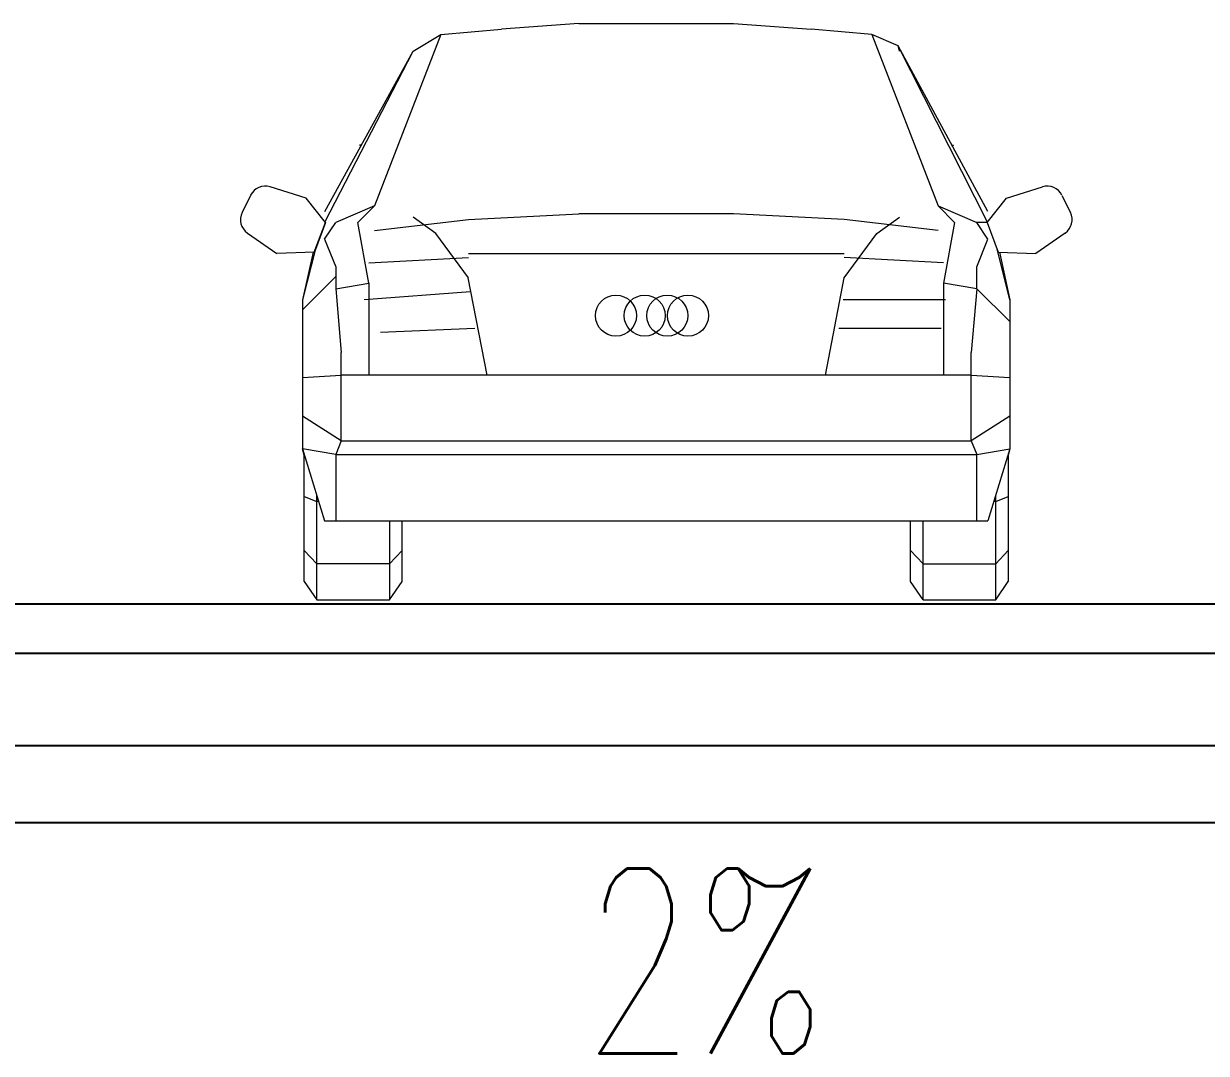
# Model space of a CAD drawing. Extents: x -1568 to -728, y -1287 to -990.
# Drawn here: x -1326.32 to -1307.12, y -1221.55 to -1204.83 of the extents above; entities that cross this region are included whole.
import ezdxf

# ---------------------------------------------------------------- set-up
doc = ezdxf.new("R2010")
doc.units = 0
doc.header["$LTSCALE"] = 5
doc.layers.get('0').update_dxf_attribs({"linetype": 'CONTINUOUS'})
doc.layers.add('文字', color=7, linetype='CONTINUOUS')
doc.layers.add('车人', color=7, linetype='CONTINUOUS', lineweight=9)
doc.styles.get("Standard").update_dxf_attribs({"font": 'simplex1.shx', "width": 0.7, "bigfont": 'hztxt.shx'})

# ---------------------------------------------------------------- blocks, each defined once
blk = doc.blocks.new('car')
at = {"layer": '车人', "color": 143}
for p, q in [((-0.8747, 2.2935), (-0.6279, 2.3156)), ((-0.314, 2.3381), (-0.6279, 2.3156)), ((-0.314, 2.3381), (0.314, 2.3381)), ((0.314, 2.3381), (0.6279, 2.3156)), ((0.8741, 2.2935), (0.6279, 2.3156)), ((-0.8741, 2.2935), (-1.1435, 1.5984)), ((-0.9865, 2.2258), (-0.8747, 2.2935)), ((0.9818, 2.2484), (0.8741, 2.2935)), ((0.8741, 2.2935), (1.1435, 1.5984)), ((-1.3451, 1.5758), (-0.9865, 2.2258)), ((-1.3445, 1.533), (-0.9865, 2.2258)), ((0.9865, 2.2258), (0.9818, 2.2484)), ((1.3445, 1.533), (0.9818, 2.2484)), ((1.3451, 1.5758), (0.9818, 2.2484)), ((-1.2014, 1.8483), (-1.2042, 1.8428)), ((1.2014, 1.8483), (1.2042, 1.8428)), ((-1.6462, 1.6413), (-1.6805, 1.5722)), ((-1.4206, 1.6299), (-1.5667, 1.6754)), ((1.4206, 1.6299), (1.5667, 1.6754)), ((1.6462, 1.6413), (1.6805, 1.5722)), ((-1.3427, 1.5312), (-1.4206, 1.6299)), ((-1.1435, 1.5984), (-1.3005, 1.5312)), ((-1.2107, 1.5312), (-1.1435, 1.5984)), ((1.2107, 1.5312), (1.1435, 1.5984)), ((1.1435, 1.5984), (1.3005, 1.5312)), ((1.3427, 1.5312), (1.4206, 1.6299)), ((-1.1435, 1.499), (-0.7623, 1.5436)), ((-0.8943, 1.486), (-0.9865, 1.5532)), ((-0.7623, 1.5436), (-0.314, 1.5662)), ((0.314, 1.5662), (-0.314, 1.5662)), ((0.7623, 1.5436), (0.314, 1.5662)), ((1.1435, 1.499), (0.7623, 1.5436)), ((0.8943, 1.486), (0.9865, 1.5532)), ((-1.6585, 1.4878), (-1.5395, 1.4057)), ((-1.3879, 1.4111), (-1.3427, 1.5312)), ((-1.3427, 1.5312), (-1.3873, 1.4111)), ((-1.3457, 1.4634), (-1.3005, 1.5312)), ((-1.1661, 1.2844), (-1.2107, 1.5312)), ((1.2107, 1.5312), (1.1661, 1.2844)), ((1.3451, 1.4634), (1.3005, 1.5312)), ((1.3427, 1.5312), (1.3005, 1.5312)), ((1.3427, 1.5312), (1.3873, 1.4111)), ((1.6585, 1.4878), (1.5395, 1.4057)), ((-1.3457, 1.4634), (-1.3005, 1.3516)), ((-0.7623, 1.3064), (-0.8943, 1.486)), ((0.7623, 1.3064), (0.8943, 1.486)), ((1.3005, 1.3516), (1.3451, 1.4634)), ((-1.3873, 1.4111), (-1.5395, 1.4057)), ((-1.3831, 1.4236), (-1.4355, 1.2172)), ((-1.3921, 1.4105), (-1.4355, 1.2172)), ((-0.7623, 1.4058), (0.7623, 1.4058)), ((1.4349, 1.2172), (1.3826, 1.4236)), ((1.3873, 1.4111), (1.5395, 1.4057)), ((1.3921, 1.4105), (1.4349, 1.2172)), ((-1.3005, 1.3516), (-1.3005, 1.2618)), ((-1.1661, 1.3673), (-0.7623, 1.3893)), ((1.1661, 1.3673), (0.7623, 1.3893)), ((1.3005, 1.2618), (1.3005, 1.3516)), ((-1.3005, 1.3115), (-1.4355, 1.1771)), ((-0.6867, 0.9118), (-0.7629, 1.3064)), ((0.6861, 0.9118), (0.7623, 1.3064)), ((-1.3005, 1.2618), (-1.1661, 1.2844)), ((-1.3005, 1.2618), (-1.2785, 1.0032)), ((-1.1661, 1.2865), (-1.1661, 0.9118)), ((1.1661, 1.2865), (1.1661, 0.9118)), ((1.3005, 1.2618), (1.1661, 1.2844)), ((1.3005, 1.2618), (1.2779, 1.0032)), ((1.3005, 1.2618), (1.4355, 1.1274)), ((-1.4355, 1.2172), (-1.4355, 0.6119)), ((1.4349, 1.2172), (1.4349, 0.6119)), ((-1.2785, 0.6446), (-1.2785, 1.0032)), ((1.2779, 0.6446), (1.2779, 1.0032)), ((-1.4355, 0.9017), (-1.2785, 0.9118)), ((1.2779, 0.9118), (-1.2785, 0.9118)), ((1.2779, 0.9118), (1.4349, 0.9017)), ((-1.2785, 0.6446), (-1.4355, 0.7454)), ((1.4349, 0.7454), (1.2779, 0.6446)), ((-1.2785, 0.6446), (-1.3005, 0.5893)), ((-1.2785, 0.6446), (1.2779, 0.6446)), ((1.2779, 0.6446), (1.3005, 0.5893)), ((-1.3005, 0.5893), (-1.4355, 0.6119)), ((-1.4355, 0.6119), (-1.4283, 0.5869)), ((-1.4289, 0.5869), (-1.4355, 0.6119)), ((-1.4355, 0.6119), (-1.3457, 0.3199)), ((-1.4289, 0.0743), (-1.4289, 0.5905)), ((-1.3005, 0.5893), (-1.3005, 0.3199)), ((-1.3005, 0.5893), (1.3005, 0.5893)), ((1.3005, 0.5893), (1.4349, 0.6119)), ((1.3005, 0.3199), (1.3005, 0.5893)), ((1.4349, 0.6119), (1.3451, 0.3199)), ((1.4349, 0.6119), (1.4283, 0.5869)), ((1.4283, 0.5905), (1.4283, 0.0743)), ((1.4289, 0.5869), (1.4349, 0.6119)), ((-1.4289, 0.4186), (-1.3778, 0.3984)), ((-1.3778, 0), (-1.3778, 0.424)), ((-1.3695, 0.3984), (-1.3778, 0.3984)), ((1.3772, 0.3984), (1.3695, 0.3984)), ((1.3772, 0), (1.3772, 0.424)), ((1.3772, 0.3984), (1.4283, 0.4186)), ((-1.3457, 0.3199), (1.3451, 0.3199)), ((-1.0828, 0.3199), (-1.0828, 0)), ((-1.0317, 0.0743), (-1.0317, 0.3199)), ((1.0311, 0.0743), (1.0311, 0.3199)), ((1.0828, 0), (1.0828, 0.3199)), ((-1.4289, 0.2004), (-1.3778, 0.1457)), ((-1.0317, 0.2004), (-1.0828, 0.1457)), ((1.0311, 0.2004), (1.0828, 0.1457)), ((1.4283, 0.2004), (1.3772, 0.1457)), ((-1.0828, 0.1457), (-1.3778, 0.1457)), ((1.0828, 0.1457), (1.3772, 0.1457)), ((-1.4289, 0.0743), (-1.3778, 0)), ((-1.0828, 0), (-1.0317, 0.0743)), ((1.0828, 0), (1.0311, 0.0743)), ((1.3772, 0), (1.4283, 0.0743)), ((-1.3778, 0), (-1.0828, 0)), ((1.0828, 0), (1.3772, 0))]:
    blk.add_line(p, q, dxfattribs=at)
at = {"layer": '车人', "color": 143, "linetype": 'Continuous'}
for p, q in [((-1.1849, 1.2185), (-0.7532, 1.2516)), ((0.7578, 1.2185), (1.1729, 1.2185)), ((-1.1184, 1.086), (-0.7366, 1.1025)), ((0.7412, 1.1025), (1.1563, 1.1025))]:
    blk.add_line(p, q, dxfattribs=at)
at = {"layer": '车人', "color": 143}
for centre in [(-0.1636, 1.1533), (-0.047, 1.1533), (0.0446, 1.1533), (0.1284, 1.1531)]:
    blk.add_circle(centre, 0.0833, dxfattribs=at)
for centre, start, end in [((-1.5865, 1.6118), 72.6944, 153.6733), ((1.5865, 1.6118), 26.3267, 107.3056), ((-1.6207, 1.5427), 153.6733, 235.4221), ((1.6207, 1.5427), 304.5779, 26.3267)]:
    blk.add_arc(centre, 0.0667, start, end, dxfattribs=at)

msp = doc.modelspace()

# ---------------------------------------------------------------- linework, layer by layer
for p, q in [((-1343.2689, -1214.25505), (-1304.60013, -1214.25505)), ((-1343.2689, -1215.05505), (-1285.7689, -1215.05505)), ((-1345.27003, -1216.55505), (-1304.59857, -1216.55505)), ((-1343.2689, -1216.55505), (-1302.04071, -1216.55505)), ((-1345.27003, -1217.80505), (-1304.59857, -1217.80505))]:
    msp.add_line(p, q)

# ---------------------------------------------------------------- block references
at = {"xscale": 3.999999999999545, "yscale": 3.999999999999773, "zscale": 4}
msp.add_blockref('car', (-1316.04725, -1214.18655), dxfattribs=at)

# ---------------------------------------------------------------- texts
at = {"layer": '文字', "width": 0.7}
msp.add_text('2%', height=3, dxfattribs=at).set_placement((-1317.2392, -1221.55021))

doc.saveas('drawing.dxf')
